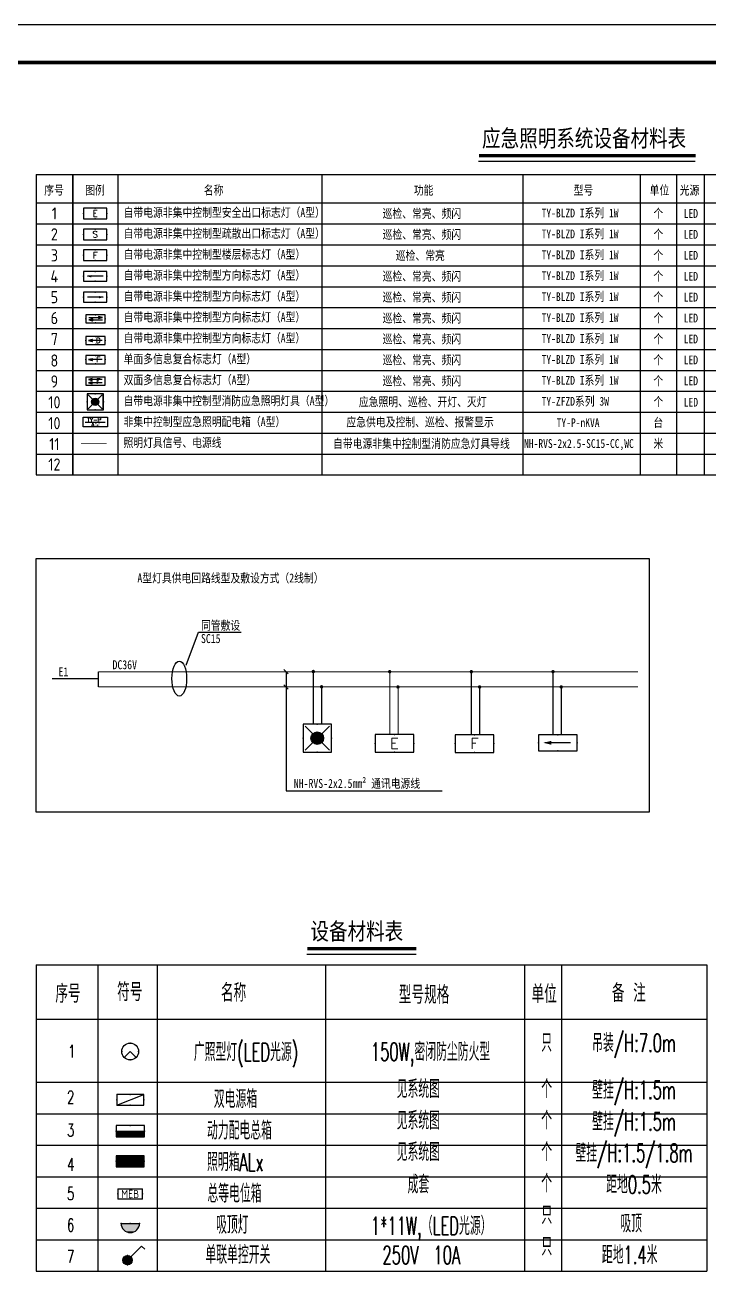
# Model space of a CAD drawing. Extents: x -417156 to 1571408, y 205758 to 1045562.
# Drawn here: x 952592 to 970843, y 1012309 to 1045562 of the extents above; entities that cross this region are included whole.
import ezdxf
from ezdxf.enums import TextEntityAlignment as Align

# ---------------------------------------------------------------- set-up
doc = ezdxf.new("R2010")
doc.units = 0
doc.header["$LTSCALE"] = 1000
doc.header["$MEASUREMENT"] = 0
for name, pattern in [('CONTINOUS', [0]), ('DASH', [0.35, 0.25, -0.1]), ('PHANTOM2', [31.75, 15.875, -3.175, 3.175, -3.175, 3.175, -3.175])]:
    doc.linetypes.add(name, pattern=pattern)
doc.layers.get('0').update_dxf_attribs({"linetype": 'CONTINUOUS'})
for name, color, linetype in [('1111', 6, 'CONTINUOUS'), ('ABDE_SYS', 7, 'CONTINUOUS'), ('EQUIP', 3, 'CONTINUOUS'), ('EQUIP-照明', 3, 'CONTINUOUS'), ('EQUIP-箱柜', 3, 'CONTINUOUS'), ('HY5000-箱柜', 3, 'CONTINUOUS'), ('HY5000智能应急照明', 3, 'CONTINUOUS'), ('HY5000智能疏散', 3, 'CONTINUOUS'), ('HY5000智能疏散导线', 3, 'CONTINUOUS'), ('TEL_TITLE', 7, 'CONTINUOUS'), ('WALL', 9, 'CONTINUOUS'), ('WIRE-应急', 1, 'DASH'), ('电气说明', 2, 'CONTINUOUS')]:
    doc.layers.add(name, color=color, linetype=linetype)
doc.styles.add('_TCH_LABEL', font='COMPLEX', dxfattribs={"bigfont": 'GBCBIG'})
doc.styles.add('_TEL_DIM', font='SIMPLEX', dxfattribs={"width": 0.8, "height": 3.5, "bigfont": 'HZTXT'})
doc.styles.get("Standard").update_dxf_attribs({"font": 'gbenor.shx', "bigfont": 'gbcbig.shx'})
doc.styles.add('STY15', font='COMPLEX.shx', dxfattribs={"width": 0.8, "bigfont": 'HZTXT.shx'})
doc.styles.add('宋体', font='')
doc.styles.get('宋体').set_extended_font_data('SimSun')

# ---------------------------------------------------------------- blocks, each defined once
blk = doc.blocks.new('*X21')
at = {"color": 0}
for p, q in [((-250, 33), (-83, 200)), ((-250, 68), (-118, 200)), ((-250, 104), (-154, 200)), ((-250, 139), (-189, 200)), ((-250, 174), (-224, 200)), ((-247, 0), (-47, 200)), ((-212, 0), (-12, 200)), ((-177, 0), (23, 200)), ((-141, 0), (59, 200)), ((-106, 0), (94, 200)), ((-71, 0), (129, 200)), ((-35, 0), (165, 200)), ((0, 0), (200, 200)), ((35, 0), (235, 200)), ((71, 0), (250, 179)), ((106, 0), (250, 144)), ((141, 0), (250, 109)), ((177, 0), (250, 73)), ((212, 0), (250, 38)), ((247, 0), (250, 3))]:
    blk.add_line(p, q, dxfattribs=at)
blk = doc.blocks.new('$EQUIP$00001421')
for p, q in [((0.75, 0.6), (-0.75, 0.6)), ((-0.75, 0.6), (-0.75, 0)), ((-0.75, 0), (0.75, 0)), ((0.75, 0), (0.75, 0.6))]:
    blk.add_line(p, q)
at = {"const_width": 0.6}
blk.add_lwpolyline([(-0.75, 0.3), (0.75, 0.3)], dxfattribs=at)
for p in [(-0.75, 0.3), (0, 0.6), (0, 0), (0.75, 0.3)]:
    blk.add_point(p)
at = {"xscale": 0.00300000000061118, "yscale": 0.00300000000061118, "zscale": 0.003}
blk.add_blockref('*X21', (0, 0), dxfattribs=at)
at = {"style": '_TCH_LABEL', "flags": 9}
blk.add_attdef('A', (0, 0), '', height=0.00002, dxfattribs=at)
blk = doc.blocks.new('*X12')
at = {"color": 0}
for p, q in [((-250, 33), (-183, 100)), ((-250, 68), (-218, 100)), ((-247, 0), (-147, 100)), ((-212, 0), (-112, 100)), ((-177, 0), (-77, 100)), ((-141, 0), (-41, 100)), ((-106, 0), (-6, 100)), ((-71, 0), (29, 100)), ((-35, 0), (65, 100)), ((0, 0), (100, 100)), ((35, 0), (135, 100)), ((71, 0), (171, 100)), ((106, 0), (206, 100)), ((141, 0), (241, 100)), ((177, 0), (250, 73)), ((212, 0), (250, 38)), ((247, 0), (250, 3))]:
    blk.add_line(p, q, dxfattribs=at)
blk = doc.blocks.new('$EQUIP$00001414')
for p, q in [((0.75, 0.6), (-0.75, 0.6)), ((-0.75, 0.6), (-0.75, 0)), ((-0.75, 0.3), (0.75, 0.3)), ((-0.75, 0), (0.75, 0)), ((0.75, 0), (0.75, 0.6))]:
    blk.add_line(p, q)
at = {"const_width": 0.3}
blk.add_lwpolyline([(-0.75, 0.15), (0.75, 0.15)], dxfattribs=at)
for p in [(-0.75, 0.3), (0, 0.6), (0, 0), (0.75, 0.3)]:
    blk.add_point(p)
at = {"xscale": 0.00300000000061118, "yscale": 0.00300000000061118, "zscale": 0.003}
blk.add_blockref('*X12', (0, 0), dxfattribs=at)
at = {"style": '_TCH_LABEL', "flags": 9}
blk.add_attdef('A', (0, 0), '', height=0.00002, dxfattribs=at)
blk = doc.blocks.new('$EQUIP$00002700')
for p, q in [((-0.75, 0.6), (-0.75, 0)), ((0.75, 0.6), (-0.75, 0.6)), ((-0.75, 0), (0.75, 0)), ((0.75, 0), (0.75, 0.6))]:
    blk.add_line(p, q)
at = {"const_width": 0.04}
blk.add_lwpolyline([(-0.75, 0.6), (-0.75, 0), (0.75, 0), (0.75, 0.6), (-0.75, 0.6), (-0.75, 0)], dxfattribs=at)
for p in [(-0.75, 0.3), (0, 0.6), (0, 0), (0.75, 0.3)]:
    blk.add_point(p)
at = {"color": 7}
blk.add_attdef('$TEXT$', text='', height=0.5, dxfattribs=at).set_placement((0, 0.3), align=Align.MIDDLE_CENTER)
blk = doc.blocks.new('$EQUIP$00002831')
for q in [(-0.354, -0.354), (0.354, -0.354)]:
    blk.add_line((0, 0), q)
at = {"const_width": 0.04}
blk.add_lwpolyline([(0.5, 0, 1), (-0.5, 0, 1), (0.5, 0, -2.700563)], format="xyb", dxfattribs=at)
blk.add_circle((0, 0), 0.5)
for p in [(-0.5, 0), (0, 0.5), (0.5, 0), (0, -0.5)]:
    blk.add_point(p)
blk = doc.blocks.new('$EQUIP$00002942')
for p, q in [((-0.75, 0.6), (-0.75, 0)), ((-0.75, 0), (0.75, 0.6)), ((0.75, 0.6), (-0.75, 0.6)), ((-0.75, 0), (0.75, 0)), ((0.75, 0), (0.75, 0.6))]:
    blk.add_line(p, q)
at = {"const_width": 0.04}
blk.add_lwpolyline([(-0.75, 0.6), (-0.75, 0), (0.75, 0), (0.75, 0.6), (-0.75, 0.6), (-0.75, 0)], dxfattribs=at)
for p in [(-0.75, 0.3), (0, 0.6), (0, 0), (0.75, 0.3)]:
    blk.add_point(p)
blk = doc.blocks.new('$EQUIP$00001205')
for p, q in [((0.147, 0.356), (0.625, 0.833)), ((0.625, 0.833), (0.766, 0.692))]:
    blk.add_line(p, q)
blk.add_circle((0, 0.208), 0.208)
for p in [(-0.208, 0.208), (0, 0.417), (0, 0), (0.208, 0.208)]:
    blk.add_point(p)
for points in [[(-0.18, 0.312), (0.18, 0.312), (-0.208, 0.208), (0.208, 0.208)], [(-0.18, 0.104), (0.18, 0.104), (-0.208, 0.208), (0.208, 0.208)], [(-0.104, 0.389), (0.104, 0.389), (-0.18, 0.312), (0.18, 0.312)], [(-0.104, 0.028), (0.104, 0.028), (-0.18, 0.104), (0.18, 0.104)], [(0, 0.417), (0, 0.417), (-0.104, 0.389), (0.104, 0.389)], [(0, 0), (0, 0), (-0.104, 0.028), (0.104, 0.028)]]:
    blk.add_solid(points)
at = {"flags": 9}
blk.add_attdef('A', (0, 0), '', height=0.00002, dxfattribs=at)
blk = doc.blocks.new('$EQUIP$00001168')
blk.add_line((-0.5, 0), (0.5, 0))
blk.add_arc((0, 0), 0.5, 180, 0)
for p in [(-0.5, 0), (0, 0), (0.5, 0), (0, -0.5)]:
    blk.add_point(p)
for points in [[(0.433, -0.25), (-0.433, -0.25), (0.5, 0), (-0.5, 0)], [(0.25, -0.433), (-0.25, -0.433), (0.433, -0.25), (-0.433, -0.25)], [(0, -0.5), (0, -0.5), (0.25, -0.433), (-0.25, -0.433)]]:
    blk.add_solid(points)
at = {"flags": 9}
blk.add_attdef('A', (0, 0), '', height=0.00002, dxfattribs=at)
blk = doc.blocks.new('BA')
at = {"layer": 'HY5000智能疏散'}
for p, q in [((432, 396), (-432, 396)), ((-432, 396), (-432, 0)), ((-432, 0), (432, 0)), ((432, 0), (432, 396))]:
    blk.add_line(p, q, dxfattribs=at)
for p in [(-432, 198), (0, 396), (0, 0), (432, 198)]:
    blk.add_point(p, dxfattribs=at)
blk = doc.blocks.new('HB_F')
at = {"layer": 'HY5000智能疏散'}
for p, q in [((432, 396), (-432, 396)), ((-432, 396), (-432, 0)), ((432, 0), (432, 396)), ((-432, 0), (432, 0))]:
    blk.add_line(p, q, dxfattribs=at)
for p in [(0, 396), (-432, 198), (0, 0), (432, 198)]:
    blk.add_point(p, dxfattribs=at)
blk = doc.blocks.new('BL')
at = {"layer": 'HY5000智能疏散', "linetype": 'BYBLOCK'}
for p, q in [((432, 0), (-432, 0)), ((-432, 0), (-432, -360)), ((432, -360), (432, 0)), ((-432, -360), (432, -360))]:
    blk.add_line(p, q, dxfattribs=at)
at = {"layer": 'HY5000智能疏散', "color": 7, "linetype": 'BYBLOCK'}
blk.add_line((288, -180), (-288, -180), dxfattribs=at)
at = {"layer": 'HY5000智能疏散', "linetype": 'BYBLOCK'}
for p in [(0, 0), (-432, -180), (0, -360), (432, -180)]:
    blk.add_point(p, dxfattribs=at)
blk.add_solid([(-144, -137), (-317, -180), (-144, -223)], dxfattribs=at)
blk = doc.blocks.new('BR')
at = {"layer": 'HY5000智能疏散'}
for p, q in [((432, 0), (-432, 0)), ((-432, 0), (-432, -360)), ((432, -360), (432, 0)), ((-432, -360), (432, -360))]:
    blk.add_line(p, q, dxfattribs=at)
at = {"layer": 'HY5000智能疏散', "color": 7}
blk.add_line((288, -180), (-288, -180), dxfattribs=at)
at = {"layer": 'HY5000智能疏散'}
for p in [(0, 0), (-432, -180), (0, -360), (432, -180)]:
    blk.add_point(p, dxfattribs=at)
blk.add_solid([(144, -137), (317, -180), (144, -223)], dxfattribs=at)
blk = doc.blocks.new('E3WQ-3')
at = {"layer": 'HY5000智能应急照明'}
h = blk.add_hatch(color=256, dxfattribs=at)
h.paths.add_polyline_path([(-95, 395), (0, 300), (95, 395, 0.414214)])
h.paths.add_polyline_path([(-95, 395, 0.198912), (-134, 300, 0.198912), (-95, 205), (0, 300)])
h.paths.add_polyline_path([(0, 300), (-95, 205, 0.414214), (95, 205)])
h.paths.add_polyline_path([(134, 300, 0.198912), (95, 395), (0, 300), (95, 205, 0.198912)])
for p, q in [((-257, 557), (257, 43)), ((-257, 43), (257, 557))]:
    blk.add_line(p, q, dxfattribs=at)
blk.add_lwpolyline([(-300, 600), (-300, 0), (300, 0), (300, 600)], close=True, dxfattribs=at)
blk.add_circle((0, 300), 134, dxfattribs=at)
for p in [(0, 600), (-300, 300), (300, 300), (0, 0)]:
    blk.add_point(p, dxfattribs=at)
blk = doc.blocks.new('DL-A型')
blk.add_line((-368, 180), (368, 180))
at = {"layer": 'HY5000-箱柜', "linetype": 'BYBLOCK'}
for p, q in [((-450, 360), (450, 360)), ((-450, 0), (-450, 360)), ((450, 0), (-450, 0)), ((450, 360), (450, 0))]:
    blk.add_line(p, q, dxfattribs=at)
at = {"layer": 'HY5000-箱柜', "color": 7, "style": '_TEL_DIM'}
for s, p in [('TY-P', (-307, 186)), ('A型', (-147, 14))]:
    blk.add_text(s, height=153.5, dxfattribs=at).set_placement(p)
blk = doc.blocks.new('$EQUIP$00002540')
blk.add_hatch(color=256).paths.add_polyline_path([(0.24, 0.372), (0.24, 0.228), (0.528, 0.3)])
for p, q in [((-0.72, 0.6), (-0.72, 0)), ((0.72, 0.6), (-0.72, 0.6)), ((-0.72, 0), (0.72, 0)), ((0.24, 0.372), (0.24, 0.228)), ((0.528, 0.3), (0.24, 0.372)), ((0.24, 0.228), (0.528, 0.3)), ((0.72, 0), (0.72, 0.6))]:
    blk.add_line(p, q)
at = {"color": 7}
blk.add_line((-0.48, 0.3), (0.48, 0.3), dxfattribs=at)
at = {"const_width": 0.032}
blk.add_lwpolyline([(-0.72, 0.6), (-0.72, 0), (0.72, 0), (0.72, 0.6), (-0.72, 0.6), (-0.72, 0)], dxfattribs=at)
for p in [(-0.72, 0.3), (0, 0.6), (0, 0), (0.72, 0.3)]:
    blk.add_point(p)
blk = doc.blocks.new('$EQUIP_U$00000091_USER-201')
at = {"linetype": 'BYBLOCK'}
for p in [(-0.72, 0), (0, 0.3), (0.72, 0), (0, -0.3)]:
    blk.add_point(p, dxfattribs=at)
at = {"linetype": 'BYBLOCK', "rotation": 180}
blk.add_blockref('$EQUIP$00002540', (0, 0.3), dxfattribs=at)
at = {"color": 7, "linetype": 'BYBLOCK', "style": '_TEL_DIM'}
blk.add_attdef('$TEXT$', text='', height=0.4, dxfattribs=at).set_placement((0.195, 0.004), align=Align.MIDDLE_CENTER)
blk = doc.blocks.new('$EQUIP$00002542')
h = blk.add_hatch(color=256)
h.paths.add_polyline_path([(-0.215, 0.29), (-0.503, 0.218), (-0.215, 0.218)])
h.paths.add_polyline_path([(-0.215, 0.218), (-0.503, 0.218), (-0.215, 0.146)])
h.paths.add_polyline_path([(0.215, 0.472), (0.215, 0.328), (0.503, 0.4)])
for p, q in [((-0.72, 0.6), (-0.72, 0)), ((0.72, 0.6), (-0.72, 0.6)), ((-0.72, 0), (0.72, 0)), ((-0.215, 0.29), (-0.503, 0.218)), ((-0.503, 0.218), (-0.215, 0.146)), ((-0.215, 0.146), (-0.215, 0.29)), ((0.215, 0.472), (0.215, 0.328)), ((0.503, 0.4), (0.215, 0.472)), ((0.215, 0.328), (0.503, 0.4)), ((0.72, 0), (0.72, 0.6))]:
    blk.add_line(p, q)
at = {"color": 7}
for p, q in [((-0.505, 0.4), (0.455, 0.4)), ((-0.503, 0.218), (0.505, 0.218))]:
    blk.add_line(p, q, dxfattribs=at)
at = {"const_width": 0.04}
blk.add_lwpolyline([(-0.72, 0.6), (-0.72, 0), (0.72, 0), (0.72, 0.6), (-0.72, 0.6), (-0.72, 0)], dxfattribs=at)
for p in [(-0.72, 0.3), (0, 0.6), (0, 0), (0.72, 0.3)]:
    blk.add_point(p)
blk = doc.blocks.new('*U56')
at = {"layer": 'HY5000智能疏散', "linetype": 'BYBLOCK'}
for p, q in [((432, 0), (-432, 0)), ((-432, 0), (-432, -360)), ((432, -360), (432, 0)), ((-432, -360), (432, -360))]:
    blk.add_line(p, q, dxfattribs=at)
at = {"layer": 'HY5000智能疏散', "color": 7, "linetype": 'BYBLOCK'}
blk.add_line((288, -180), (-288, -180), dxfattribs=at)
at = {"layer": 'HY5000智能疏散', "linetype": 'BYBLOCK'}
for p in [(0, 0), (-432, -180), (432, -180), (0, -360)]:
    blk.add_point(p, dxfattribs=at)
blk.add_solid([(-144, -137), (-317, -180), (-144, -223)], dxfattribs=at)
blk = doc.blocks.new('*U57')
at = {"layer": 'HY5000智能疏散'}
for p, q in [((432, 396), (-432, 396)), ((-432, 396), (-432, 0)), ((432, 0), (432, 396)), ((-432, 0), (432, 0))]:
    blk.add_line(p, q, dxfattribs=at)
for p in [(0, 396), (-432, 198), (0, 0), (432, 198)]:
    blk.add_point(p, dxfattribs=at)

msp = doc.modelspace()

# ---------------------------------------------------------------- hatches: boundary and pattern name
at = {"layer": 'EQUIP'}
for points in [[(954389, 1036083), (954389, 1036135), (954286, 1036109)], [(954389, 1035993), (954389, 1036045), (954286, 1036019)], [(954390, 1036083), (954390, 1036135), (954287, 1036109)], [(954390, 1035993), (954390, 1036045), (954287, 1036019)]]:
    msp.add_hatch(color=256, dxfattribs=at).paths.add_polyline_path(points)
at = {"layer": 'HY5000智能疏散导线'}
h = msp.add_hatch(color=0, dxfattribs=at)
edge = h.paths.add_edge_path()
edge.add_arc((960285, 1028321), 47.8, 0, 360)
h = msp.add_hatch(color=0, dxfattribs=at)
edge = h.paths.add_edge_path()
edge.add_arc((962323, 1028316), 47.8, 0, 360)
h = msp.add_hatch(color=0, dxfattribs=at)
edge = h.paths.add_edge_path()
edge.add_arc((964501, 1028316), 47.8, 0, 360)
h = msp.add_hatch(color=0, dxfattribs=at)
edge = h.paths.add_edge_path()
edge.add_arc((966679, 1028316), 47.8, 0, 360)
h = msp.add_hatch(color=0, dxfattribs=at)
edge = h.paths.add_edge_path()
edge.add_arc((960506, 1027914), 47.8, 0, 360)
h = msp.add_hatch(color=0, dxfattribs=at)
edge = h.paths.add_edge_path()
edge.add_arc((962544, 1027910), 47.8, 0, 360)
h = msp.add_hatch(color=0, dxfattribs=at)
edge = h.paths.add_edge_path()
edge.add_arc((964722, 1027910), 47.8, 0, 360)
h = msp.add_hatch(color=0, dxfattribs=at)
edge = h.paths.add_edge_path()
edge.add_arc((966900, 1027910), 47.8, 0, 360)

# ---------------------------------------------------------------- linework, layer by layer
for p, q in [((952890, 1041571), (979144, 1041571)), ((952890, 1041571), (952890, 1033562)), ((952891, 1041571), (979144, 1041571)), ((952891, 1041571), (952891, 1033562)), ((953865, 1041571), (953865, 1033562)), ((953866, 1041571), (953866, 1033562)), ((955069, 1041571), (955069, 1033562)), ((955070, 1041571), (955070, 1033562)), ((960509, 1041571), (960509, 1033562)), ((960510, 1041571), (960510, 1033562)), ((965872, 1041571), (965872, 1033562)), ((965873, 1041571), (965873, 1033562)), ((969003, 1041571), (969003, 1033562)), ((969004, 1041571), (969004, 1033562)), ((969977, 1041571), (969977, 1033562)), ((969978, 1041571), (969978, 1033562)), ((970712, 1041571), (970712, 1033562)), ((970713, 1041571), (970713, 1033562)), ((952890, 1040814), (979144, 1040814)), ((952891, 1040814), (979144, 1040814)), ((952890, 1040256), (979144, 1040256)), ((952891, 1040256), (979144, 1040256)), ((952890, 1039698), (979144, 1039698)), ((952891, 1039698), (979144, 1039698)), ((952890, 1039140), (979144, 1039140)), ((952891, 1039140), (979144, 1039140)), ((952890, 1038583), (979144, 1038583)), ((952891, 1038583), (979144, 1038583)), ((952890, 1038025), (979144, 1038025)), ((952891, 1038025), (979144, 1038025)), ((952890, 1037467), (979144, 1037467)), ((952891, 1037467), (979144, 1037467)), ((952890, 1036909), (979144, 1036909)), ((952891, 1036909), (979144, 1036909)), ((952890, 1036351), (979144, 1036351)), ((952891, 1036351), (979144, 1036351)), ((952890, 1035793), (979144, 1035793)), ((952891, 1035793), (979144, 1035793)), ((952890, 1035235), (979144, 1035235)), ((952891, 1035235), (979144, 1035235)), ((952890, 1034678), (979144, 1034678)), ((952891, 1034678), (979144, 1034678)), ((952890, 1034120), (979144, 1034120)), ((952890, 1033562), (979144, 1033562)), ((952891, 1033562), (979144, 1033562))]:
    msp.add_line(p, q)
at = {"color": 4}
for p, q in [((956897, 1028490), (957219, 1029367)), ((957219, 1029367), (958363, 1029367))]:
    msp.add_line(p, q, dxfattribs=at)
msp.add_lwpolyline([(952890, 1031336), (969245, 1031336), (969245, 1024573), (952890, 1024573)], close=True)
msp.add_ellipse((956709, 1028133), major_axis=(0, -465), ratio=0.422253, dxfattribs=at)
at = {"layer": '1111'}
msp.add_line((954550, 1028126), (953318, 1028126), dxfattribs=at)
at = {"layer": 'EQUIP'}
for p, q in [((954217, 1036172), (954217, 1035956)), ((954735, 1036172), (954217, 1036172)), ((954217, 1036172), (954217, 1035956)), ((954736, 1036172), (954217, 1036172)), ((954735, 1035956), (954735, 1036172)), ((954736, 1035956), (954736, 1036172)), ((954217, 1035956), (954735, 1035956)), ((954217, 1035956), (954736, 1035956)), ((954389, 1036135), (954286, 1036109)), ((954286, 1036109), (954389, 1036083)), ((954389, 1036045), (954286, 1036019)), ((954286, 1036019), (954389, 1035993)), ((954390, 1036135), (954287, 1036109)), ((954287, 1036109), (954390, 1036083)), ((954390, 1036045), (954287, 1036019)), ((954287, 1036019), (954390, 1035993)), ((954389, 1036083), (954389, 1036135)), ((954389, 1035993), (954389, 1036045)), ((954390, 1036083), (954390, 1036135)), ((954390, 1035993), (954390, 1036045))]:
    msp.add_line(p, q, dxfattribs=at)
at = {"layer": 'EQUIP', "color": 7}
for p, q in [((954649, 1036109), (954303, 1036109)), ((954649, 1036019), (954303, 1036019)), ((954649, 1036109), (954304, 1036109)), ((954649, 1036019), (954304, 1036019))]:
    msp.add_line(p, q, dxfattribs=at)
at = {"layer": 'EQUIP', "const_width": 14.4}
for points in [[(954735, 1035956), (954735, 1036172), (954217, 1036172), (954217, 1035956), (954735, 1035956), (954735, 1036172)], [(954736, 1035956), (954736, 1036172), (954217, 1036172), (954217, 1035956), (954736, 1035956), (954736, 1036172)]]:
    msp.add_lwpolyline(points, dxfattribs=at)
at = {"layer": 'HY5000智能疏散导线', "color": 4, "const_width": 30}
msp.add_lwpolyline([(954550, 1028316), (954550, 1027910)], dxfattribs=at)
at = {"layer": 'HY5000智能疏散导线', "color": 3, "const_width": 29}
for points in [[(954550, 1028316), (968945, 1028316)], [(960287, 1026922), (960287, 1028321)], [(962324, 1026636), (962324, 1028316)], [(964502, 1026636), (964502, 1028316)], [(966680, 1026636), (966680, 1028316)]]:
    msp.add_lwpolyline(points, dxfattribs=at)
at = {"layer": 'HY5000智能疏散导线', "color": 2, "const_width": 29}
for points in [[(954550, 1027910), (968945, 1027910)], [(960508, 1026922), (960508, 1027914)], [(962546, 1026636), (962546, 1027910)], [(964724, 1026636), (964724, 1027910)], [(966902, 1026636), (966902, 1027910)]]:
    msp.add_lwpolyline(points, dxfattribs=at)
at = {"layer": 'TEL_TITLE'}
msp.add_lwpolyline([(926680, 1003562), (986080, 1003562), (986080, 1045562), (926680, 1045562)], close=True, dxfattribs=at)
at = {"layer": 'TEL_TITLE', "const_width": 100}
msp.add_lwpolyline([(929180, 1004562), (985080, 1004562), (985080, 1044562), (929180, 1044562)], close=True, dxfattribs=at)
at = {"layer": 'WALL', "color": 6}
for p, q in [((959502, 1028372), (959614, 1028260)), ((959558, 1028316), (959558, 1025143)), ((959502, 1027966), (959614, 1027854)), ((959558, 1025143), (963725, 1025143))]:
    msp.add_line(p, q, dxfattribs=at)
at = {"layer": 'WALL', "color": 11, "linetype": 'CONTINUOUS'}
for p, q in [((952890, 1020503), (952890, 1012332)), ((952890, 1020503), (970784, 1020503)), ((954538, 1020503), (954538, 1012332)), ((956124, 1020503), (956124, 1012332)), ((960612, 1020503), (960612, 1012332)), ((965923, 1020503), (965923, 1012332)), ((966905, 1020503), (966905, 1012332)), ((970784, 1020503), (970784, 1012332)), ((952890, 1019052), (970784, 1019052)), ((952890, 1017372), (970784, 1017372)), ((952890, 1016532), (970784, 1016532)), ((952890, 1015692), (970784, 1015692)), ((952890, 1014852), (970784, 1014852)), ((952890, 1014012), (970784, 1014012)), ((952890, 1013172), (970784, 1013172)), ((952890, 1012332), (970784, 1012332))]:
    msp.add_line(p, q, dxfattribs=at)
at = {"layer": 'WIRE-应急', "linetype": 'DASH', "const_width": 20.2}
for points in [[(954773, 1034399), (954085, 1034399)], [(954774, 1034399), (954086, 1034399)]]:
    msp.add_lwpolyline(points, dxfattribs=at)
at = {"layer": '电气说明', "color": 3}
for p, q in [((964693, 1041926), (970476, 1041926)), ((960114, 1020782), (963027, 1020782))]:
    msp.add_line(p, q, dxfattribs=at)
at = {"layer": '电气说明', "color": 3, "const_width": 90.7}
for points in [[(964703, 1042077), (970486, 1042077)], [(960124, 1020933), (963037, 1020933)]]:
    msp.add_lwpolyline(points, dxfattribs=at)

# ---------------------------------------------------------------- block references
ref = msp.add_blockref('BA', (954467, 1040392), dxfattribs=dict(xscale=0.7199999999720603, yscale=0.7199999999720603, zscale=0.7200000000000001))
ref.add_attrib('$TEXT$', 'E', dxfattribs={"layer": 'HY5000智能疏散', "color": 7, "height": 173, "style": '_TEL_DIM'}).set_placement((954467, 1040535), align=Align.MIDDLE_CENTER)
ref = msp.add_blockref('BA', (954468, 1040392), dxfattribs=dict(xscale=0.7199999999720603, yscale=0.7199999999720603, zscale=0.7200000000000001))
ref.add_attrib('$TEXT$', 'E', dxfattribs={"layer": 'HY5000智能疏散', "color": 7, "height": 173, "style": '_TEL_DIM'}).set_placement((954468, 1040535), align=Align.MIDDLE_CENTER)
ref = msp.add_blockref('BA', (954467, 1039835), dxfattribs=dict(xscale=0.7199999999720603, yscale=0.7199999999720603, zscale=0.7200000000000001))
ref.add_attrib('$TEXT$', 'S', dxfattribs={"layer": 'HY5000智能疏散', "color": 7, "height": 173, "style": '_TEL_DIM'}).set_placement((954467, 1039977), align=Align.MIDDLE_CENTER)
ref = msp.add_blockref('BA', (954468, 1039835), dxfattribs=dict(xscale=0.7199999999720603, yscale=0.7199999999720603, zscale=0.7200000000000001))
ref.add_attrib('$TEXT$', 'S', dxfattribs={"layer": 'HY5000智能疏散', "color": 7, "height": 173, "style": '_TEL_DIM'}).set_placement((954468, 1039977), align=Align.MIDDLE_CENTER)
ref = msp.add_blockref('HB_F', (954467, 1039277), dxfattribs=dict(xscale=0.7199999999720603, yscale=0.7199999999720603, zscale=0.7200000000000001))
ref.add_attrib('$TEXT$', 'F', dxfattribs={"layer": 'HY5000智能疏散', "color": 7, "height": 173, "style": '_TEL_DIM'}).set_placement((954467, 1039419), align=Align.MIDDLE_CENTER)
ref = msp.add_blockref('HB_F', (954468, 1039277), dxfattribs=dict(xscale=0.7199999999720603, yscale=0.7199999999720603, zscale=0.7200000000000001))
ref.add_attrib('$TEXT$', 'F', dxfattribs={"layer": 'HY5000智能疏散', "color": 7, "height": 173, "style": '_TEL_DIM'}).set_placement((954468, 1039419), align=Align.MIDDLE_CENTER)
for name, p, xscale, yscale, zscale in [('BL', (954467, 1038991), 0.7199999999720603, 0.7199999999720603, 0.7200000000000001), ('BL', (954468, 1038991), 0.7199999999720603, 0.7199999999720603, 0.7200000000000001), ('BR', (954467, 1038433), 0.7199999999720603, 0.7199999999720603, 0.7200000000000001), ('BR', (954468, 1038433), 0.7199999999720603, 0.7199999999720603, 0.7200000000000001), ('E3WQ-3', (954467, 1035298, 0), 0.7199999999720603, 0.7199999999720603, 0.7200000000000001), ('E3WQ-3', (954468, 1035298, 0), 0.7199999999720603, 0.7199999999720603, 0.7200000000000001), ('DL-A型', (954467, 1034843), 0.7199999999720603, 0.7199999999720603, 0.7200000000000001), ('DL-A型', (954468, 1034843), 0.7199999999720603, 0.7199999999720603, 0.7200000000000001), ('E3WQ-3', (960392, 1026168), 1.256200295174494, 1.256200295174494, 1.256200295116287)]:
    msp.add_blockref(name, p, dxfattribs=dict(xscale=xscale, yscale=yscale, zscale=zscale))
at = {"layer": 'EQUIP-照明'}
for name, p, xscale, yscale, zscale in [('$EQUIP$00002542', (954476, 1037617), 360, 360, 360), ('$EQUIP$00002542', (954477, 1037617), 360, 360, 360), ('$EQUIP$00002831', (955400, 1018191), 450, 450, 450), ('$EQUIP$00001168', (955403, 1013607), 495, 495, 495)]:
    msp.add_blockref(name, p, dxfattribs=dict(at, xscale=xscale, yscale=yscale, zscale=zscale))
at = {"layer": 'EQUIP-照明', "linetype": 'BYBLOCK', "xscale": 360, "yscale": 360, "zscale": 360}
for p, values in [((954476, 1037149), {'$TEXT$': 'D'}), ((954477, 1037149), {'$TEXT$': 'D'}), ((954476, 1036637), {'$TEXT$': 'F'}), ((954477, 1036637), {'$TEXT$': 'F'})]:
    msp.add_blockref('$EQUIP_U$00000091_USER-201', p, dxfattribs=at).add_auto_attribs(values)
at = {"layer": 'EQUIP-照明', "color": 4, "xscale": 598.3043736605905, "yscale": 598.3043736603577, "zscale": 598.3043736604974}
msp.add_blockref('$EQUIP$00001205', (955329, 1012501), dxfattribs=at)
at = {"layer": 'EQUIP-箱柜'}
for name, p, xscale, yscale, zscale in [('$EQUIP$00002942', (955400, 1016756), 480, 480, 480), ('$EQUIP$00001414', (955400, 1015917), 504, 504, 504)]:
    msp.add_blockref(name, p, dxfattribs=dict(at, xscale=xscale, yscale=yscale, zscale=zscale))
at = {"layer": 'EQUIP-箱柜', "linetype": 'PHANTOM2', "xscale": 501.5999999996275, "yscale": 501.6000000000931, "zscale": 501.6}
msp.add_blockref('$EQUIP$00001421', (955401, 1015111), dxfattribs=at)
at = {"layer": 'EQUIP-箱柜', "linetype": 'CONTINOUS', "xscale": 440, "yscale": 440, "zscale": 440.0000000000001}
msp.add_blockref('$EQUIP$00002700', (955400, 1014259), dxfattribs=at).add_auto_attribs({'$TEXT$': 'MEB'})
at = {"layer": 'HY5000智能疏散'}
ref = msp.add_blockref('*U57', (962449, 1026168), dxfattribs=dict(at, xscale=1.192575999884866, yscale=1.192575999768451, zscale=1.192575999855762))
ref.add_attrib('$TEXT$', 'E', dxfattribs={"color": 7, "height": 286, "style": '_TEL_DIM'}).set_placement((962449, 1026404), align=Align.MIDDLE_CENTER)
ref = msp.add_blockref('HB_F', (964586, 1026163), dxfattribs=dict(at, xscale=1.19356726645492, yscale=1.19356726645492, zscale=1.193567266425816))
ref.add_attrib('$TEXT$', 'F', dxfattribs={"color": 7, "height": 286, "style": '_TEL_DIM'}).set_placement((964586, 1026400), align=Align.MIDDLE_CENTER)
at = {"layer": 'HY5000智能疏散', "xscale": 1.19356726645492, "yscale": 1.19356726645492, "zscale": 1.193567266425816}
msp.add_blockref('*U56', (966806, 1026636), dxfattribs=at)

# ---------------------------------------------------------------- texts
at = {"style": '宋体', "width": 0.8}
for s, height, p in [('序号 ', 234, (953106, 1041037)), ('图例 ', 234, (954201, 1041037)), ('名称 ', 234, (957364, 1041037)), ('功能 ', 234, (962967, 1041037)), ('型号 ', 234, (967230, 1041037)), ('单位 ', 234, (969258, 1041037)), ('单位 ', 234, (969259, 1041037)), ('光源 ', 234, (970060, 1041037)), ('光源 ', 234, (970061, 1041037)), ('自带电源非集中控制型安全出口标志灯（A型）', 234, (955224, 1040443)), ('巡检、常亮、频闪', 234, (962133, 1040415)), ('TY-BLZD I系列 1W', 234, (966375, 1040430)), ('TY-BLZD I系列 1W', 234, (966376, 1040430)), ('个 ', 234, (969358, 1040418)), ('个 ', 234, (969358, 1040418)), ('LED', 234, (970166, 1040418)), ('LED', 234, (970167, 1040418)), ('自带电源非集中控制型疏散出口标志灯（A型）', 234, (955224, 1039885)), ('TY-BLZD I系列 1W', 234, (966375, 1039873)), ('巡检、常亮、频闪', 234, (962133, 1039857)), ('个 ', 234, (969358, 1039860)), ('个 ', 234, (969358, 1039860)), ('LED', 234, (970166, 1039860)), ('LED', 234, (970167, 1039860)), ('自带电源非集中控制型楼层标志灯（A型）', 234, (955224, 1039327)), ('巡检、常亮', 234, (962485, 1039295)), ('TY-BLZD I系列 1W', 234, (966375, 1039315)), ('个 ', 234, (969358, 1039302)), ('个 ', 234, (969358, 1039302)), ('LED', 234, (970166, 1039302)), ('LED', 234, (970167, 1039302)), ('自带电源非集中控制型方向标志灯（A型）', 234, (955224, 1038769)), ('巡检、常亮、频闪', 234, (962133, 1038741)), ('TY-BLZD I系列 1W', 234, (966375, 1038757)), ('个 ', 234, (969358, 1038744)), ('个 ', 234, (969358, 1038744)), ('LED', 234, (970166, 1038744)), ('LED', 234, (970167, 1038744)), ('自带电源非集中控制型方向标志灯（A型）', 234, (955224, 1038211)), ('巡检、常亮、频闪', 234, (962133, 1038183)), ('TY-BLZD I系列 1W', 234, (966375, 1038199)), ('个 ', 234, (969358, 1038187)), ('个 ', 234, (969358, 1038187)), ('LED', 234, (970166, 1038187)), ('LED', 234, (970167, 1038187)), ('自带电源非集中控制型方向标志灯（A型）', 234, (955224, 1037653)), ('巡检、常亮、频闪', 234, (962133, 1037626)), ('TY-BLZD I系列 1W', 234, (966375, 1037641)), ('个 ', 234, (969358, 1037629)), ('个 ', 234, (969358, 1037629)), ('LED', 234, (970166, 1037629)), ('LED', 234, (970167, 1037629)), ('自带电源非集中控制型方向标志灯（A型）', 234, (955224, 1037095)), ('巡检、常亮、频闪', 234, (962133, 1037068)), ('TY-BLZD I系列 1W', 234, (966375, 1037083)), ('个 ', 234, (969358, 1037071)), ('个 ', 234, (969358, 1037071)), ('LED', 234, (970166, 1037071)), ('LED', 234, (970167, 1037071)), ('个 ', 234, (969358, 1036513)), ('个 ', 234, (969358, 1036513)), ('个 ', 234, (969358, 1035955)), ('个 ', 234, (969358, 1035955)), ('自带电源非集中控制型消防应急照明灯具（A型）', 239.5, (955224, 1035422)), ('应急照明、巡检、开灯、灭灯', 234, (961501, 1035394)), ('TY-ZFZD系列 3W', 234, (966375, 1035410)), ('个 ', 234, (969358, 1035397)), ('个 ', 234, (969358, 1035397)), ('LED', 234, (970167, 1035385)), ('非集中控制型应急照明配电箱（A型）', 239.5, (955224, 1034864)), ('应急供电及控制、巡检、报警显示', 234, (961168, 1034855)), ('TY-P-nKVA', 234, (966776, 1034840)), ('台 ', 234, (969358, 1034840)), ('台 ', 234, (969358, 1034840)), ('照明灯具信号、电源线', 239.5, (955224, 1034306)), ('自带电源非集中控制型消防应急灯具导线', 234, (960810, 1034280)), ('NH-RVS-2x2.5-SC15-CC,WC', 234, (965907, 1034283)), ('米 ', 234, (969358, 1034282)), ('米 ', 234, (969358, 1034282)), ('A型灯具供电回路线型及敷设方式（2线制） ', 239.5, (955593, 1030696)), ('同管敷设 ', 239.5, (957289, 1029434)), ('SC15 ', 239.5, (957289, 1029080)), ('DC36V ', 239.5, (954929, 1028383)), ('E1 ', 239.5, (953489, 1028193)), ('NH-RVS-2x2.5mm² 通讯电源线 ', 239.5, (959766, 1025218))]:
    msp.add_text(s, height=height, dxfattribs=at).set_placement(p)
at = {"color": 6, "style": '宋体', "width": 0.8}
for s, p in [('单面多信息复合标志灯（A型）', (955224, 1036538)), ('巡检、常亮、频闪', (962133, 1036510)), ('TY-BLZD I系列 1W', (966375, 1036525)), ('LED', (970166, 1036513)), ('LED', (970167, 1036513)), ('双面多信息复合标志灯（A型）', (955224, 1035980)), ('巡检、常亮、频闪', (962133, 1035952)), ('TY-BLZD I系列 1W', (966375, 1035968)), ('LED', (970166, 1035955)), ('LED', (970167, 1035955))]:
    msp.add_text(s, height=234, dxfattribs=at).set_placement(p)
at = {"char_height": 324, "width": 974.28, "attachment_point": 5}
for s, insert in [('1', (953378, 1040535)), ('2', (953378, 1039977)), ('3', (953378, 1039419)), ('4', (953378, 1038861)), ('5', (953378, 1038304)), ('6', (953378, 1037746)), ('7', (953378, 1037188)), ('10', (953378, 1035501)), ('10', (953378, 1034943)), ('11', (953378, 1034385)), ('12', (953378, 1033841))]:
    msp.add_mtext(s, dxfattribs=dict(at, insert=insert))
at = {"color": 6, "char_height": 324, "width": 974.28, "attachment_point": 5}
for s, insert in [('8', (953378, 1036613)), ('9', (953378, 1036055))]:
    msp.add_mtext(s, dxfattribs=dict(at, insert=insert))
at = {"layer": 'ABDE_SYS', "color": 3, "linetype": 'CONTINUOUS', "style": 'STY15'}
for s, height, width, p in [('序号', 481.2, 0.7, (953405, 1019491)), ('符号', 481.2, 0.7, (955052, 1019534)), ('名称', 481.2, 0.7, (957822, 1019515)), ('型号规格', 481.2, 0.7, (962566, 1019460)), ('单位', 481.2, 0.7, (966107, 1019481)), ('备 注', 481.2, 0.7, (968251, 1019509)), ('1', 337, 0.7, (953742, 1018028)), ('广照型灯(LED光源)', 481.19, 0.6, (957099, 1017934)), ('150W,密闭防尘防火型', 481.19, 0.6, (961821, 1017941)), ('双电源箱', 481.2, 0.6, (957632, 1016682, 0)), ('2', 337, 0.7, (953711, 1016801)), ('3', 337, 0.7, (953711, 1015924)), ('动力配电总箱', 481.2, 0.6, (957449, 1015842, 0)), ('照明箱ALx', 481.2, 0.6, (957449, 1015002, 0)), ('4', 337, 0.7, (953711, 1015008)), ('5', 337, 0.7, (953711, 1014232)), ('总等电位箱', 481.2, 0.6, (957461, 1014162, 0)), ('吸顶', 481.2, 0.6, (968477, 1013364)), ('吸顶', 481.2, 0.6, (968477, 1013364)), ('6', 337, 0.7, (953711, 1013392)), ('吸顶灯', 481.2, 0.6, (957692, 1013329)), ('1*11W,（LED光源）', 481.19, 0.6, (961818, 1013300)), ('7', 337, 0.7, (953711, 1012552)), ('单联单控开关  ', 481.2, 0.6, (957409, 1012529)), ('250V  10A', 481.2, 0.6, (962130, 1012522)), ('距地1.4米', 481.2, 0.6, (967984, 1012526))]:
    msp.add_text(s, height=height, dxfattribs=dict(at, width=width)).set_placement(p)
at = {"layer": 'ABDE_SYS', "color": 3, "linetype": 'CONTINUOUS', "style": 'STY15', "width": 0.6}
for s, height, p in [('只', 481, (966510, 1018183)), ('吊装/H:7.0m', 481.2, (968841, 1018180)), ('见系统图', 481.2, (963087, 1016948)), ('个', 481, (966510, 1016952)), ('壁挂/H:1.5m', 481.2, (968841, 1016923)), ('见系统图', 481.2, (963087, 1016108)), ('个', 481, (966510, 1016112)), ('壁挂/H:1.5m', 481.2, (968841, 1016083)), ('见系统图', 481.2, (963087, 1015268)), ('个', 481, (966510, 1015272)), ('壁挂/H:1.5/1.8m', 481.19, (968841, 1015243)), ('成套', 481.2, (963091, 1014405)), ('个', 481, (966510, 1014432)), ('距地0.5米', 481.2, (968841, 1014403)), ('只', 481, (966515, 1013592)), ('只', 481, (966515, 1012752))]:
    msp.add_text(s, height=height, dxfattribs=at).set_placement(p, align=Align.CENTER)
at = {"layer": 'EQUIP', "color": 7, "linetype": 'BYBLOCK', "style": '_TEL_DIM'}
for p in [(954546, 1036065), (954547, 1036065)]:
    msp.add_attdef('F', text='D', height=144, dxfattribs=at).set_placement(p, align=Align.MIDDLE_CENTER)
at = {"layer": '电气说明', "color": 3, "style": '宋体', "width": 0.8}
for s, p in [('应急照明系统设备材料表', (964787, 1042314)), ('设备材料表', (960208, 1021170))]:
    msp.add_text(s, height=453.6, dxfattribs=at).set_placement(p)

doc.saveas('drawing.dxf')
